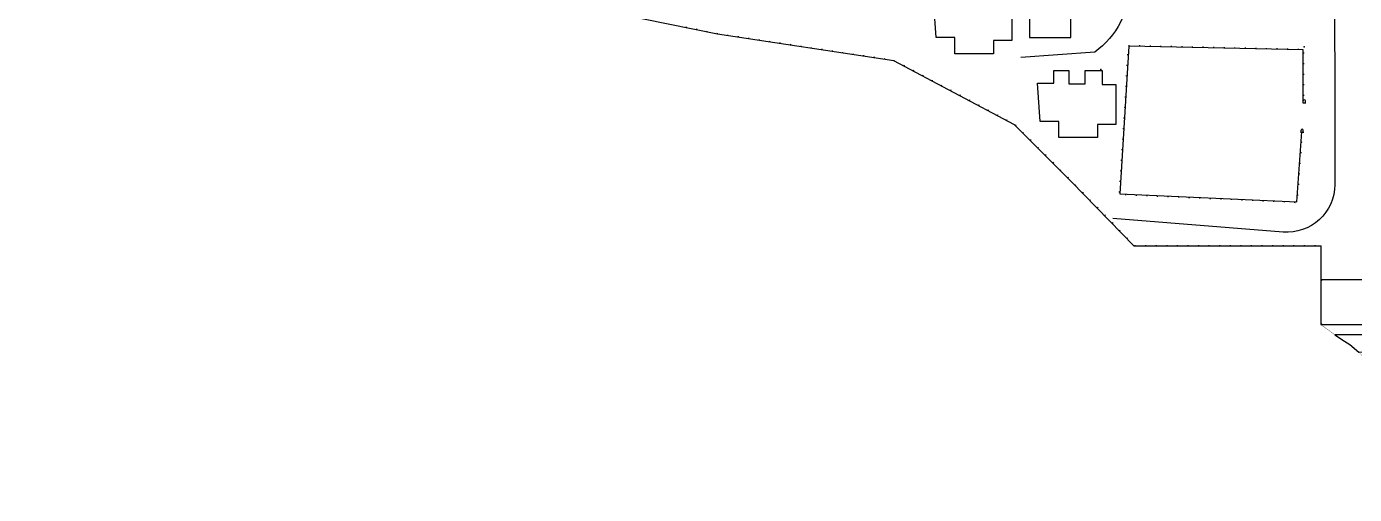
# Model space of a CAD drawing. Extents: x -992 to 2561, y -723 to 1492.
# Drawn here: x 862 to 1489, y 647 to 868 of the extents above; entities that cross this region are included whole.
import ezdxf

# ---------------------------------------------------------------- set-up
doc = ezdxf.new("R2010")
doc.units = 0
doc.header["$LTSCALE"] = 0.5
doc.header["$PDSIZE"] = 0.2
doc.linetypes.add('X6', pattern=[2, 1, -1])
doc.layers.get('0').update_dxf_attribs({"linetype": 'CONTINUOUS'})
for name, color, linetype in [('DLDW', 11, 'CONTINUOUS'), ('JMD', 6, 'CONTINUOUS'), ('ZDH', 1, 'CONTINUOUS')]:
    doc.layers.add(name, color=color, linetype=linetype)
doc.linetypes.add('443', pattern='A,9.4,[169,AAA.SHX,S=1,R=0,X=0,Y=0.15],0.6', length=10)
doc.linetypes.add('445', pattern='A,8,-0.5,[147,AAA.SHX,S=1,R=0,X=0,Y=0],-1.5', length=10)

# ---------------------------------------------------------------- blocks, each defined once
blk = doc.blocks.new('gc106')
for p, q in [((-1.5, 0), (1.5, 0)), ((-1, 0), (-1, 2)), ((1, 0), (1, 2))]:
    blk.add_line(p, q)
blk.add_arc((0, 2), 1, 0, 180)

msp = doc.modelspace()

# ---------------------------------------------------------------- linework, layer by layer
at = {"color": 4, "linetype": 'Continuous', "elevation": -0.21, "flags": 128}
for points in [[(1382.32, 990.58, -0.000257), (1382.32, 990.58), (1382.9, 888.63, -0.249039), (1366.65, 856.36), (1331.77, 853.78)], [(1480.09, 919.71), (1480.12, 793.64, -0.438904), (1455.81, 771.26), (1375.19, 777.66)]]:
    msp.add_lwpolyline(points, format="xyb", dxfattribs=at)
at = {"color": 6, "linetype": 'Continuous', "elevation": -0.21, "flags": 128}
for points in [[(1290.41, 881.3), (1298.12, 881.3), (1298.12, 887.22), (1305.23, 887.22), (1305.23, 881), (1312.93, 881), (1312.93, 887.22), (1320.93, 887.22), (1320.93, 880.7), (1327.44, 880.7), (1327.44, 861.76), (1318.85, 861.76), (1318.85, 855.55), (1300.49, 855.55), (1300.49, 863.24), (1291.6, 863.24)], [(1339.59, 841.64), (1347.29, 841.64), (1347.29, 847.56), (1354.4, 847.56), (1354.4, 841.34), (1362.1, 841.34), (1362.1, 847.56), (1370.1, 847.56), (1370.1, 841.05), (1376.62, 841.05), (1376.62, 822.11), (1368.03, 822.11), (1368.03, 815.89), (1349.66, 815.89), (1349.66, 823.59), (1340.77, 823.59)]]:
    msp.add_lwpolyline(points, close=True, dxfattribs=at)
at = {"linetype": 'Continuous'}
msp.add_point((1473.53, 764.54, -8.92), dxfattribs=at)
at = {"layer": 'JMD', "linetype": 'Continuous'}
for p, q in [((1173.41, 868.27, -0.21), (1173.31, 867.78, -0.21)), ((1178.31, 867.28, -0.21), (1178.21, 866.79, -0.21)), ((1183.21, 866.29, -0.21), (1183.11, 865.8, -0.21)), ((1188.11, 865.3, -0.21), (1188.01, 864.81, -0.21)), ((1193.06, 864.54, -0.21), (1192.98, 864.04, -0.21)), ((1198, 863.79, -0.21), (1197.92, 863.3, -0.21)), ((1202.94, 863.04, -0.21), (1202.87, 862.55, -0.21)), ((1207.89, 862.29, -0.21), (1207.81, 861.8, -0.21)), ((1212.83, 861.55, -0.21), (1212.76, 861.05, -0.21)), ((1217.77, 860.8, -0.21), (1217.7, 860.3, -0.21)), ((1222.72, 860.05, -0.21), (1222.64, 859.55, -0.21)), ((1227.66, 859.3, -0.21), (1227.59, 858.81, -0.21)), ((1232.6, 858.55, -0.21), (1232.53, 858.06, -0.21)), ((1237.55, 857.8, -0.21), (1237.47, 857.31, -0.21)), ((1242.49, 857.06, -0.21), (1242.42, 856.56, -0.21)), ((1247.44, 856.31, -0.21), (1247.36, 855.81, -0.21)), ((1252.38, 855.56, -0.21), (1252.3, 855.06, -0.21)), ((1257.32, 854.81, -0.21), (1257.25, 854.32, -0.21)), ((1262.27, 854.06, -0.21), (1262.19, 853.57, -0.21)), ((1382.04, 855.19, -0.21), (1382.54, 855.16, -0.21)), ((1382.81, 859.68, -0.21), (1382.8, 859.18, -0.21)), ((1387.81, 859.57, -0.21), (1387.8, 859.07, -0.21)), ((1392.81, 859.46, -0.21), (1392.79, 858.96, -0.21)), ((1397.8, 859.34, -0.21), (1397.79, 858.84, -0.21)), ((1402.8, 859.23, -0.21), (1402.79, 858.73, -0.21)), ((1407.8, 859.12, -0.21), (1407.79, 858.62, -0.21)), ((1412.8, 859.01, -0.21), (1412.79, 858.51, -0.21)), ((1417.8, 858.9, -0.21), (1417.79, 858.4, -0.21)), ((1422.8, 858.79, -0.21), (1422.79, 858.29, -0.21)), ((1427.8, 858.67, -0.21), (1427.79, 858.17, -0.21)), ((1432.8, 858.56, -0.21), (1432.78, 858.06, -0.21)), ((1437.79, 858.45, -0.21), (1437.78, 857.95, -0.21)), ((1442.79, 858.34, -0.21), (1442.78, 857.84, -0.21)), ((1447.79, 858.23, -0.21), (1447.78, 857.73, -0.21)), ((1452.79, 858.11, -0.21), (1452.78, 857.61, -0.21)), ((1457.79, 858, -0.21), (1457.78, 857.5, -0.21)), ((1462.79, 857.89, -0.21), (1462.78, 857.39, -0.21)), ((1465.76, 855.79, -0.21), (1465.26, 855.79, -0.21)), ((1267.21, 853.31, -0.21), (1267.14, 852.82, -0.21)), ((1272.11, 852.43, -0.21), (1271.88, 851.99, -0.21)), ((1276.53, 850.09, -0.21), (1276.3, 849.65, -0.21)), ((1280.95, 847.76, -0.21), (1280.72, 847.32, -0.21)), ((1381.73, 850.2, -0.21), (1382.23, 850.17, -0.21)), ((1465.76, 850.79, -0.21), (1465.26, 850.79, -0.21)), ((1285.37, 845.42, -0.21), (1285.14, 844.98, -0.21)), ((1289.79, 843.08, -0.21), (1289.56, 842.64, -0.21)), ((1381.43, 845.21, -0.21), (1381.93, 845.18, -0.21)), ((1465.76, 845.79, -0.21), (1465.26, 845.79, -0.21)), ((1294.21, 840.74, -0.21), (1293.98, 840.3, -0.21)), ((1298.63, 838.41, -0.21), (1298.4, 837.96, -0.21)), ((1303.05, 836.07, -0.21), (1302.82, 835.63, -0.21)), ((1380.81, 835.23, -0.21), (1381.31, 835.2, -0.21)), ((1381.12, 840.22, -0.21), (1381.62, 840.19, -0.21)), ((1465.76, 840.79, -0.21), (1465.26, 840.79, -0.21)), ((1465.76, 835.79, -0.21), (1465.26, 835.79, -0.21)), ((1307.47, 833.73, -0.21), (1307.24, 833.29, -0.21)), ((1311.89, 831.39, -0.21), (1311.66, 830.95, -0.21)), ((1316.31, 829.06, -0.21), (1316.08, 828.61, -0.21)), ((1380.51, 830.24, -0.21), (1381.01, 830.21, -0.21)), ((1320.73, 826.72, -0.21), (1320.5, 826.28, -0.21)), ((1325.15, 824.38, -0.21), (1324.91, 823.94, -0.21)), ((1380.2, 825.25, -0.21), (1380.7, 825.22, -0.21)), ((1329.47, 821.91, -0.21), (1329.12, 821.55, -0.21)), ((1333.01, 818.37, -0.21), (1332.65, 818.02, -0.21)), ((1379.89, 820.26, -0.21), (1380.39, 820.23, -0.21)), ((1336.54, 814.84, -0.21), (1336.19, 814.48, -0.21)), ((1340.08, 811.3, -0.21), (1339.73, 810.95, -0.21)), ((1379.28, 810.28, -0.21), (1379.78, 810.25, -0.21)), ((1379.59, 815.27, -0.21), (1380.08, 815.24, -0.21)), ((1464.76, 813.65, -0.21), (1464.26, 813.68, -0.21)), ((1343.62, 807.77, -0.21), (1343.26, 807.42, -0.21)), ((1347.15, 804.24, -0.21), (1346.8, 803.88, -0.21)), ((1378.97, 805.29, -0.21), (1379.47, 805.25, -0.21)), ((1464.39, 808.66, -0.21), (1463.9, 808.7, -0.21)), ((1350.69, 800.7, -0.21), (1350.34, 800.35, -0.21)), ((1378.67, 800.3, -0.21), (1379.16, 800.26, -0.21)), ((1463.65, 798.69, -0.21), (1463.16, 798.72, -0.21)), ((1464.02, 803.67, -0.21), (1463.53, 803.71, -0.21)), ((1354.23, 797.17, -0.21), (1353.88, 796.82, -0.21)), ((1357.74, 793.61, -0.21), (1357.38, 793.26, -0.21)), ((1378.36, 795.3, -0.21), (1378.86, 795.27, -0.21)), ((1463.28, 793.7, -0.21), (1462.79, 793.74, -0.21)), ((1361.23, 790.03, -0.21), (1360.87, 789.68, -0.21)), ((1364.72, 786.44, -0.21), (1364.36, 786.1, -0.21)), ((1378.05, 790.31, -0.21), (1378.55, 790.28, -0.21)), ((1381.41, 788.62, -0.21), (1381.43, 789.12, -0.21)), ((1386.4, 788.4, -0.21), (1386.42, 788.9, -0.21)), ((1391.4, 788.18, -0.21), (1391.42, 788.68, -0.21)), ((1396.39, 787.96, -0.21), (1396.41, 788.46, -0.21)), ((1401.39, 787.74, -0.21), (1401.41, 788.24, -0.21)), ((1406.38, 787.52, -0.21), (1406.41, 788.02, -0.21)), ((1411.38, 787.3, -0.21), (1411.4, 787.8, -0.21)), ((1416.37, 787.08, -0.21), (1416.4, 787.58, -0.21)), ((1421.37, 786.86, -0.21), (1421.39, 787.36, -0.21)), ((1426.36, 786.64, -0.21), (1426.39, 787.14, -0.21)), ((1431.36, 786.42, -0.21), (1431.38, 786.92, -0.21)), ((1436.35, 786.2, -0.21), (1436.38, 786.7, -0.21)), ((1441.35, 785.98, -0.21), (1441.37, 786.48, -0.21)), ((1446.34, 785.76, -0.21), (1446.37, 786.26, -0.21)), ((1451.34, 785.54, -0.21), (1451.36, 786.04, -0.21)), ((1456.33, 785.32, -0.21), (1456.36, 785.82, -0.21)), ((1461.33, 785.1, -0.21), (1461.35, 785.6, -0.21)), ((1462.92, 788.71, -0.21), (1462.42, 788.75, -0.21)), ((1368.2, 782.86, -0.21), (1367.84, 782.51, -0.21)), ((1371.69, 779.28, -0.21), (1371.33, 778.93, -0.21)), ((1375.18, 775.69, -0.21), (1374.82, 775.35, -0.21)), ((1378.66, 772.11, -0.21), (1378.31, 771.76, -0.21)), ((1382.15, 768.53, -0.21), (1381.79, 768.18, -0.21)), ((1385.68, 765.04, -0.21), (1385.68, 764.54, -0.21)), ((1390.68, 765.04, -0.21), (1390.68, 764.54, -0.21)), ((1395.68, 765.04, -0.21), (1395.68, 764.54, -0.21)), ((1400.68, 765.04, -0.21), (1400.68, 764.54, -0.21)), ((1405.68, 765.04, -0.21), (1405.68, 764.54, -0.21)), ((1410.68, 765.04, -0.21), (1410.68, 764.54, -0.21)), ((1415.68, 765.04, -0.21), (1415.68, 764.54, -0.21)), ((1420.68, 765.04, -0.21), (1420.68, 764.54, -0.21)), ((1425.68, 765.04, -0.21), (1425.68, 764.54, -0.21)), ((1430.68, 765.04, -0.21), (1430.68, 764.54, -0.21)), ((1435.68, 765.04, -0.21), (1435.68, 764.54, -0.21)), ((1440.68, 765.04, -0.21), (1440.68, 764.54, -0.21)), ((1445.68, 765.04, -0.21), (1445.68, 764.54, -0.21)), ((1450.68, 765.04, -0.21), (1450.68, 764.54, -0.21)), ((1455.68, 765.04, -0.21), (1455.68, 764.54, -0.21)), ((1460.68, 765.04, -0.21), (1460.68, 764.54, -0.21)), ((1465.68, 765.04, -0.21), (1465.68, 764.54, -0.21)), ((1470.68, 765.04, -0.21), (1470.68, 764.54, -0.21)), ((1473.53, 748.7, -8.92), (1474.09, 748.14, -8.92)), ((1473.53, 748.7, -8.92), (1474.09, 748.14, -8.92)), ((1473.53, 727.51, -8.92), (1474.09, 728.07, -8.92)), ((1473.53, 727.51, -8.92), (1474.09, 728.07, -8.92))]:
    msp.add_line(p, q, dxfattribs=at)
at = {"layer": 'JMD', "linetype": 'Continuous', "flags": 128}
for points, elevation in [([(1473.53, 764.54), (1385.34, 764.54), (1355.69, 795), (1328.77, 821.9), (1271.58, 852.15), (1188.2, 864.77), (1117.42, 879.08), (1059.3, 879.08), (1000.25, 879.08), (941.03, 889.22), (919.71, 913.07), (917.2, 970.96), (863.25, 980.22), (861.53, 1006.01), (881.79, 1047.93), (891.9, 1106.04), (904.57, 1133.89)], -0.21), ([(1465.26, 832.32), (1465.26, 857.34), (1382.79, 859.18), (1378.49, 789.25), (1462.18, 785.56), (1464.63, 818.67)], -0.21), ([(1491.53, 714.51), (1509.96, 714.76), (1509.96, 722.68), (1480.21, 722.68), (1484.75, 719.71), (1487.31, 718.03), (1491.53, 714.51)], -8.92), ([(1491.53, 714.51), (1509.96, 714.76), (1509.96, 722.68), (1480.21, 722.68), (1484.75, 719.71), (1487.31, 718.03), (1491.53, 714.51)], -8.92)]:
    msp.add_lwpolyline(points, dxfattribs=dict(at, elevation=elevation))
for points, elevation in [([(1335.74, 886.33), (1335.74, 863.24), (1355.29, 863.24), (1355.29, 886.33)], -0.21), ([(1473.53, 727.51), (1510.53, 727.51), (1510.53, 748.7), (1473.53, 748.7)], -8.92), ([(1473.53, 727.51), (1510.53, 727.51), (1510.53, 748.7), (1473.53, 748.7)], -8.92)]:
    msp.add_lwpolyline(points, close=True, dxfattribs=dict(at, elevation=elevation))
at = {"layer": 'JMD', "linetype": '445', "elevation": -8.92, "flags": 128}
msp.add_lwpolyline([(1473.53, 764.54), (1473.53, 748.7)], dxfattribs=at)
at = {"layer": 'JMD', "linetype": '443', "const_width": 0.15, "elevation": -8.92, "flags": 128}
msp.add_lwpolyline([(1503.24, 647.27), (1503.24, 667.1), (1502.62, 684.21), (1501.64, 692.47), (1499.73, 700.54), (1498.46, 704.03), (1497.07, 706.99), (1494.94, 710.47), (1493.03, 712.91), (1491.53, 714.51), (1490.06, 715.86), (1487.31, 718.03), (1480.21, 722.68), (1473.53, 727.51)], dxfattribs=at)
msp.add_lwpolyline([(1503.24, 647.27), (1503.24, 667.1), (1502.62, 684.21), (1501.64, 692.47), (1499.73, 700.54), (1498.46, 704.03), (1497.07, 706.99), (1494.94, 710.47), (1493.03, 712.91), (1491.53, 714.51), (1490.06, 715.86), (1487.31, 718.03), (1480.21, 722.68), (1473.53, 727.51)], dxfattribs=at)
at = {"layer": 'ZDH', "linetype": 'Continuous'}
msp.add_point((1465.65, 858.81, -2.45), dxfattribs=at)
at = {"layer": 'ZDH', "linetype": 'X6'}
msp.add_point((1369.5, 848.09, -0.21), dxfattribs=at)

# ---------------------------------------------------------------- block references
at = {"layer": 'DLDW', "linetype": 'Continuous', "xscale": 0.5, "yscale": 0.5, "zscale": 0.5}
for p in [(1465.76, 832.32, -0.21), (1464.75, 818.4, -0.21)]:
    msp.add_blockref('gc106', p, dxfattribs=at)

doc.saveas('drawing.dxf')
